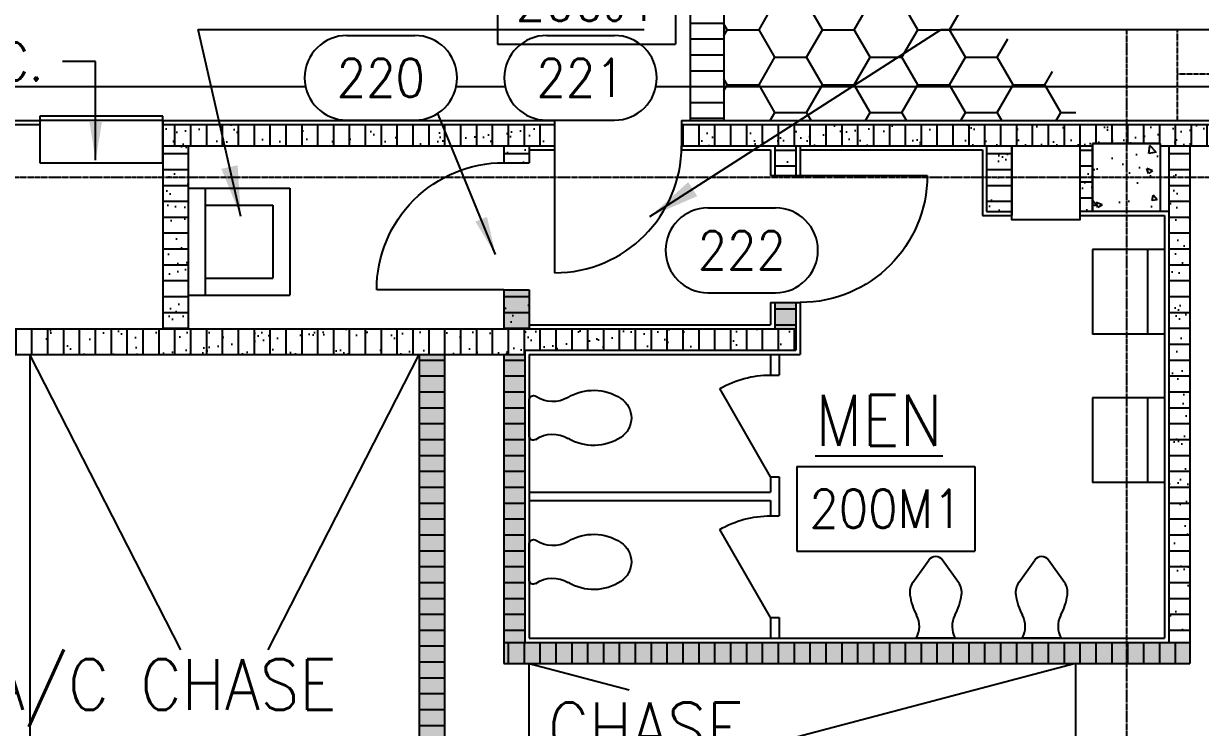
# Model space of a CAD drawing. Header units: inches. Extents: x 388 to 4053, y 352 to 2882.
# Drawn here: x 1486.7 to 1764.6, y 1187.4 to 1353.6 of the extents above; entities that cross this region are included whole.
import ezdxf
from ezdxf.enums import TextEntityAlignment as Align

# ---------------------------------------------------------------- set-up
doc = ezdxf.new("R2010")
doc.units = ezdxf.units.IN
doc.header["$LTSCALE"] = 0.5
doc.header["$MEASUREMENT"] = 0
doc.linetypes.add('CENTER', pattern=[3.25, 2.5, -0.25, 0.25, -0.25])
doc.linetypes.add('HIDDEN', pattern=[0.375, 0.25, -0.125])
for name, color, linetype in [('A-ANNO-TEXT', 7, 'Continuous'), ('A-COLS', 2, 'Continuous'), ('A-COLS-PATT', 8, 'Continuous'), ('A-DOOR', 3, 'Continuous'), ('A-DOOR-IDEN', 7, 'Continuous'), ('A-FLOR-IDEN', 7, 'Continuous'), ('A-FLOR-LEVL', 2, 'Continuous'), ('A-FLOR-OVHD', 2, 'Continuous'), ('A-FLOR-PATT', 8, 'Continuous'), ('A-FLOR-PFIX', 3, 'Continuous'), ('A-FLOR-TPTN', 2, 'Continuous'), ('A-GRID', 8, 'CENTER'), ('A-WALL', 2, 'Continuous'), ('A-WALL-PATT', 8, 'Continuous'), ('F-PROT-EQPM', 1, 'Continuous')]:
    doc.layers.add(name, color=color, linetype=linetype)
doc.styles.add('ROMANS', font='romans.shx', dxfattribs={"width": 0.9})
doc.dimstyles.new('LD96', dxfattribs={"dimscale": 96, "dimtxt": 0.09375, "dimasz": 0.09375, "dimexe": 0.046875, "dimexo": 0.046875, "dimgap": 0.046875, "dimtad": 0, "dimdec": 4, "dimzin": 3, "dimdsep": 46, "dimlunit": 4, "dimtxsty": 'ROMANS', "dimcen": 0.046875, "dimaunit": 1, "dimadec": 0, "dimazin": 0, "dimtfac": 0.7, "dimtdec": 4, "dimtofl": 0, "dimtmove": 2, "dimatfit": 3, "dimfxl": 0, "dimfrac": 1, "dimtolj": 1, "dimtzin": 0, "dimarcsym": 0})
doc.dimstyles.new('LE96A', dxfattribs={"dimscale": 96, "dimtxt": 0.09375, "dimasz": 0.125, "dimexe": 0.046875, "dimexo": 0.046875, "dimgap": 0.046875, "dimtad": 0, "dimdec": 4, "dimzin": 3, "dimdsep": 46, "dimlunit": 4, "dimtxsty": 'ROMANS', "dimcen": 0.046875, "dimaunit": 1, "dimadec": 0, "dimazin": 0, "dimtfac": 0.7, "dimtdec": 4, "dimtofl": 0, "dimtmove": 2, "dimatfit": 3, "dimfxl": 0, "dimfrac": 1, "dimtolj": 1, "dimtzin": 0, "dimarcsym": 0})
pattern_1 = [(90, (11.2027, -0.8225), (-3.75, 2e-16), [])]
pattern_2 = [(0, (11.2027, -0.8225), (0, 3.75), [])]
pattern_3 = [(0, (10.3947, 0), (0, 3.75), [])]
pattern_4 = [(37.5, (10.3947, 0), (-0.251973, 7.707295), [0, -6.08, 0, -6.8, 0, -6.5]), (7.5, (10.395, 0), (7.079107, 11.288584), [0, -3.28, 0, -5.48, 0, -2.1]), (327.5, (5.4747, 0), (12.456567, 0.022636), [0, -2, 0, -7.2, 0, -9.4]), (317.5, (5.475, 0), (12.024506, 3.5107), [0, -1, 0, -4.72, 0, -5.4])]

# ---------------------------------------------------------------- blocks, each defined once
blk = doc.blocks.new('DOOR1')
at = {"color": 0, "linetype": 'ByBlock'}
blk.add_line((0, 0), (0, 1), dxfattribs=at)
blk.add_arc((0, 0), 1, 90, 180, dxfattribs=at)
blk = doc.blocks.new('DOOR3')
at = {"color": 0, "linetype": 'ByBlock'}
blk.add_line((0, 0), (-0.866, 0.5), dxfattribs=at)
blk.add_arc((0, 0), 1, 150, 180, dxfattribs=at)
blk = doc.blocks.new('IDEN3')
for p, q in [((-0.0833, 0.1042), (0.0833, 0.1042)), ((-0.0833, -0.1042), (0.0833, -0.1042))]:
    blk.add_line(p, q)
for centre, start, end in [((-0.0833, 0), 90, 270), ((0.0833, 0), 270, 90)]:
    blk.add_arc(centre, 0.1042, start, end)
at = {"style": 'ROMANS', "width": 0.9}
blk.add_attdef('#', text='', height=0.0938, dxfattribs=at).set_placement((0, 0), align=Align.MIDDLE_CENTER)
blk = doc.blocks.new('IDEN2')
for p, q in [((-0.2188, 0.1042), (0.2188, 0.1042)), ((-0.2188, 0.1042), (-0.2188, -0.1042)), ((0.2188, 0.1042), (0.2188, -0.1042)), ((-0.2188, -0.1042), (0.2188, -0.1042))]:
    blk.add_line(p, q)
at = {"style": 'ROMANS', "width": 0.9}
blk.add_attdef('#', text='', height=0.0938, dxfattribs=at).set_placement((0, 0), align=Align.MIDDLE_CENTER)
blk = doc.blocks.new('PFIX01')
blk.add_line((-4.26, 0), (4.26, 0))
for centre, radius, start, end in [((0, 18.63), 5.5, 33.4356, 146.5644), ((5.15, 15.22), 11.67, 146.5644, 210.9799), ((-5.15, 15.22), 11.67, 329.0201, 33.4356), ((-10.93, 5.57), 7.09, 325.6106, 30.9799), ((10.93, 5.57), 7.09, 149.0201, 214.3894), ((-4.26, 1), 1, 145.6106, 270), ((4.26, 1), 1, 270, 34.3894)]:
    blk.add_arc(centre, radius, start, end)
blk = doc.blocks.new('PFIX02')
for p, q in [((-4.61, 0), (4.61, 0)), ((-5.4, -13.11), (-1.63, -18.42)), ((5.4, -13.11), (1.63, -18.42))]:
    blk.add_line(p, q)
for centre, radius, start, end in [((-9.48, -2.79), 5.61, 332.1331, 29.8044), ((9.48, -2.79), 5.61, 150.1956, 207.8669), ((8.77, -12.44), 15.03, 152.1331, 171.4518), ((-8.77, -12.44), 15.03, 8.5482, 27.8669), ((-2.14, -10.8), 4, 171.4518, 215.3752), ((2.14, -10.8), 4, 324.6248, 8.5482), ((0, -17.26), 2, 215.3752, 324.6248)]:
    blk.add_arc(centre, radius, start, end)
blk = doc.blocks.new('1')
for p, q in [((-8, 8), (8, 8)), ((-8, 8), (-8, -8)), ((8, 8), (8, -8)), ((-8, -8), (8, -8))]:
    blk.add_line(p, q)

msp = doc.modelspace()

# ---------------------------------------------------------------- hatches: boundary and pattern name
at = {"layer": 'A-COLS-PATT'}
h = msp.add_hatch(dxfattribs=at)
h.set_pattern_fill('AR-CONC', color=256, scale=2, style=0)
h.set_pattern_definition([(130, (2713.867, -1061.055), (-14.345204, -1.255043), [1.5, -16.5]), (185, (2713.867, -1061.055), (2.77503, 15.04384), [1.2, -13.2]), (79.5486, (2712.672, -1061.159), (-11.57019, 13.78879), [1.2748, -14.02284]), (133.8158, (2713.867, -1057.055), (-21.34482, -3.31038), [2.25, -24.75]), (83.3644, (2712.088, -1057.33), (-18.69325, 19.48236), [1.9122, -21.03426]), (188.8158, (2713.867, -1057.055), (-18.69324, 19.48237), [1.8, -19.8]), (159, (2711.867, -1058.055), (-11.93814, -8.05238), [1.5, -16.5]), (214, (2711.867, -1058.055), (-4.86631, 14.503), [1.2, -13.2]), (108.5486, (2710.872, -1058.726), (-16.80445, 6.45061), [1.2748, -14.02284]), (142.5, (2713.867, -1061.0546), (-0.243197, 6.657877), [0, -13.04, 0, -13.4, 0, -13.25]), (172.5, (2713.867, -1061.0546), (-5.26139, 7.888234), [0, -7.64, 0, -12.74, 0, -5.05]), (212.5, (2718.327, -1061.0546), (-10.676449, -0.451097), [0, -5, 0, -15.6, 0, -20.7]), (222.5, (2720.327, -1061.055), (-11.663723, 2.0021), [0, -6.5, 0, -10.36, 0, -14.7])])
h.paths.add_polyline_path([(1755.08318, 1325.27553), (1755.08318, 1309.27553), (1739.08318, 1309.27553), (1739.08318, 1325.27553)])
at = {"layer": 'A-FLOR-PATT'}
h = msp.add_hatch(dxfattribs=at)
h.set_pattern_fill('HONEY', color=256, scale=60, style=0)
h.set_pattern_definition([(0, (10.3445, 1.1414), (11.25, 6.49519), [7.5, -15]), (120, (10.3445, 1.1414), (-11.25, 6.49519), [7.5, -15]), (60, (10.3445, 1.1414), (2e-08, 12.990381), [-15, 7.5])])
h.paths.add_polyline_path([(1706.06762, 1375.51449), (1670.98287, 1401.35148), (1668.08318, 1401.7376), (1668.08318, 1390.77553), (1652.08318, 1390.77553), (1652.08318, 1338.77553), (1735.12774, 1338.77553), (1735.12774, 1340.47528), (1730.52064, 1341.53707), (1724.49599, 1346.84604), (1702.87811, 1359.58757)])
h.paths.add_polyline_path([(1668.08318, 1401.7376), (1652.08318, 1403.86816), (1652.08318, 1390.77553), (1668.08318, 1390.77553)])
h.paths.add_polyline_path([(1735.12774, 1338.77553), (1652.08318, 1338.77553), (1652.08318, 1330.77553), (1735.12774, 1330.77553)])
at = {"layer": 'A-WALL-PATT'}
h = msp.add_hatch(dxfattribs=at)
h.set_pattern_fill('LINE', color=256, scale=30, style=0)
h.paths.add_polyline_path([(1652.08318, 1378.87276), (1644.08318, 1378.87276), (1644.08318, 1330.77553), (1652.08318, 1330.77553)])
h = msp.add_hatch(dxfattribs=at)
h.set_pattern_fill('AR-SAND', color=256, scale=4, style=0)
h.set_pattern_definition(pattern_4)
h.paths.add_polyline_path([(1612.08318, 1329.77553), (1519.58318, 1329.77553), (1519.58318, 1324.77553), (1612.08318, 1324.77553)])
h = msp.add_hatch(dxfattribs=at)
h.set_pattern_fill('LINE', color=256, scale=30, angle=90, style=0)
h.set_pattern_definition(pattern_1)
h.paths.add_polyline_path([(1520.08318, 1329.77553), (1520.08318, 1324.77553), (1612.08318, 1324.77553), (1612.08318, 1329.77553)])
h = msp.add_hatch(dxfattribs=at)
h.set_pattern_fill('LINE', color=256, scale=30, angle=90, style=0)
h.set_pattern_definition(pattern_1)
h.paths.add_polyline_path([(1642.08318, 1329.77553), (1642.08318, 1324.77553), (1664.08318, 1324.77553), (1720.08318, 1324.77553), (1736.08318, 1324.77553), (1739.08318, 1324.77553), (1739.08318, 1325.27553), (1747.08318, 1325.27553), (1747.08318, 1329.77553)])
h.paths.add_polyline_path([(1747.08318, 1329.77553), (1747.08318, 1325.27553), (1755.08318, 1325.27553), (1755.08318, 1324.77553), (1782.08318, 1324.77553), (1852.08318, 1324.77553), (1852.08318, 1329.77553)])
h = msp.add_hatch(dxfattribs=at)
h.set_pattern_fill('AR-SAND', color=256, scale=4, style=0)
h.set_pattern_definition(pattern_4)
h.paths.add_polyline_path([(1852.08318, 1329.77553), (1642.08318, 1329.77553), (1642.08318, 1324.77553), (1664.08318, 1324.77553), (1720.08318, 1324.77553), (1739.08318, 1324.77553), (1739.08318, 1325.27553), (1755.08318, 1325.27553), (1755.08318, 1324.77553), (1782.08318, 1324.77553), (1852.08318, 1324.77553)])
h.paths.add_polyline_path([(1669.08318, 1324.77553), (1664.08318, 1324.77553), (1664.08318, 1317.77553), (1669.08318, 1317.77553)])
h.paths.add_polyline_path([(1720.08318, 1324.77553), (1714.08318, 1324.77553), (1714.08318, 1309.27553), (1720.08318, 1309.27553)])
h.paths.add_polyline_path([(1739.08318, 1324.77553), (1736.08318, 1324.77553), (1736.08318, 1309.27553), (1739.08318, 1309.27553)])
h.paths.add_polyline_path([(1852.08318, 1324.77553), (1847.08318, 1324.77553), (1847.08318, 1250.77553), (1852.08318, 1250.77553)])
h = msp.add_hatch(dxfattribs=at)
h.set_pattern_fill('LINE', color=256, scale=30, style=0)
h.set_pattern_definition([(0, (10.7027, -0.8225), (0, 3.75), [])])
h.paths.add_polyline_path([(1525.58318, 1324.77553), (1519.58318, 1324.77553), (1519.58318, 1320.77553), (1519.58318, 1317.27553), (1525.58318, 1317.27553)])
h.paths.add_polyline_path([(1525.58318, 1317.27553), (1519.58318, 1317.27553), (1519.58318, 1281.52553), (1525.58318, 1281.52553)])
h = msp.add_hatch(dxfattribs=at)
h.set_pattern_fill('AR-SAND', color=256, scale=4, style=0)
h.set_pattern_definition(pattern_4)
h.paths.add_polyline_path([(1525.58318, 1324.77553), (1519.58318, 1324.77553), (1519.58318, 1320.77553), (1519.58318, 1281.52553), (1525.58318, 1281.52553)])
h = msp.add_hatch(dxfattribs=at)
h.set_pattern_fill('LINE', color=256, scale=30, style=0)
h.set_pattern_definition(pattern_2)
h.paths.add_polyline_path([(1606.08318, 1324.77553), (1600.08318, 1324.77553), (1600.08318, 1320.77553), (1606.08318, 1320.77553)])
h.paths.add_polyline_path([(1606.08318, 1290.77553), (1600.08318, 1290.77553), (1600.08318, 1281.52553), (1606.08318, 1281.52553)])
h = msp.add_hatch(dxfattribs=at)
h.set_pattern_fill('AR-SAND', color=256, scale=4, style=0)
h.set_pattern_definition(pattern_4)
h.paths.add_polyline_path([(1606.08318, 1290.77553), (1600.08318, 1290.77553), (1600.08318, 1281.52553), (1606.08318, 1281.52553)])
h.paths.add_polyline_path([(1606.08318, 1324.77553), (1600.08318, 1324.77553), (1600.08318, 1320.77553), (1606.08318, 1320.77553)])
h = msp.add_hatch(dxfattribs=at)
h.set_pattern_fill('LINE', color=256, scale=30, style=0)
h.set_pattern_definition(pattern_3)
h.paths.add_polyline_path([(1669.08318, 1324.77553), (1664.08318, 1324.77553), (1664.08318, 1317.77553), (1669.08318, 1317.77553)])
h.paths.add_polyline_path([(1669.08318, 1287.77553), (1664.08318, 1287.77553), (1664.08318, 1281.52553), (1669.08318, 1281.52553)])
h = msp.add_hatch(dxfattribs=at)
h.set_pattern_fill('LINE', color=256, scale=30, style=0)
h.set_pattern_definition(pattern_2)
h.paths.add_polyline_path([(1720.08318, 1324.77553), (1714.08318, 1324.77553), (1714.08318, 1317.27553), (1720.08318, 1317.27553)])
h.paths.add_polyline_path([(1714.08318, 1317.27553), (1714.08318, 1309.27553), (1720.08318, 1309.27553), (1720.08318, 1317.27553)])
h = msp.add_hatch(dxfattribs=at)
h.set_pattern_fill('LINE', color=256, scale=30, style=0)
h.set_pattern_definition(pattern_3)
h.paths.add_polyline_path([(1739.08318, 1324.77553), (1736.08318, 1324.77553), (1736.08318, 1317.27553), (1739.08318, 1317.27553)])
h.paths.add_polyline_path([(1739.08318, 1317.27553), (1736.08318, 1317.27553), (1736.08318, 1309.27553), (1739.08318, 1309.27553)])
h = msp.add_hatch(dxfattribs=at)
h.set_pattern_fill('LINE', color=256, scale=30, style=0)
h.set_pattern_definition(pattern_2)
h.paths.add_polyline_path([(1757.08318, 1317.27553), (1762.08318, 1317.27553), (1762.08318, 1324.77553), (1757.08318, 1324.77553)])
h.paths.add_polyline_path([(1762.08318, 1317.27553), (1757.08318, 1317.27553), (1757.08318, 1207.52553), (1762.08318, 1207.52553)])
h = msp.add_hatch(dxfattribs=at)
h.set_pattern_fill('AR-SAND', color=256, scale=4, style=0)
h.set_pattern_definition(pattern_4)
h.paths.add_polyline_path([(1762.08318, 1324.77553), (1757.08318, 1324.77553), (1757.08318, 1207.52553), (1762.08318, 1207.52553)])
h.paths.add_polyline_path([(1782.08318, 1324.77553), (1776.08318, 1324.77553), (1776.08318, 1106.77553), (1782.08318, 1106.77553)])
h.paths.add_polyline_path([(1762.08318, 1163.52553), (1757.08318, 1163.52553), (1757.08318, 1128.77553), (1762.08318, 1128.77553)])
h.paths.add_polyline_path([(1762.08318, 1113.77553), (1757.08318, 1113.77553), (1757.08318, 1092.77553), (1762.08318, 1092.77553)])
h.paths.add_polyline_path([(1847.08318, 1106.77553), (1762.08318, 1106.77553), (1762.08318, 1100.77553), (1847.08318, 1100.77553)])
h.paths.add_polyline_path([(1852.08318, 1214.77553), (1847.08318, 1214.77553), (1847.08318, 1154.77553), (1852.08318, 1154.77553)])
h = msp.add_hatch(dxfattribs=at)
h.set_pattern_fill('AR-SAND', color=256, scale=4, style=0)
h.set_pattern_definition(pattern_4)
h.paths.add_polyline_path([(1580.08318, 1095.52553), (1473.20818, 1095.52553), (1473.20818, 1089.52553), (1537.08318, 1089.52553), (1580.08318, 1089.52553)])
h.paths.add_polyline_path([(1543.08318, 1089.52553), (1537.08318, 1089.52553), (1537.08318, 1039.77553), (1543.08318, 1039.77553)])
h.paths.add_polyline_path([(1549.08318, 1039.77553), (1543.08318, 1039.77553), (1519.58318, 1039.77553), (1519.58318, 1034.77553), (1549.08318, 1034.77553)])
h.paths.add_polyline_path([(1490.58318, 1039.27553), (1466.58318, 1039.27553), (1466.58318, 1034.77553), (1490.58318, 1034.77553)])
h.paths.add_polyline_path([(1594.08318, 1038.77553), (1586.08318, 1038.77553), (1586.08318, 1039.77553), (1570.08318, 1039.77553), (1570.08318, 1034.77553), (1594.08318, 1034.77553)])
h.paths.add_polyline_path([(1586.08318, 1275.52553), (1580.08318, 1275.52553), (1580.08318, 1095.52553), (1580.08318, 1039.77553), (1586.08318, 1039.77553)])
h.paths.add_polyline_path([(1605.08318, 1168.52553), (1600.08318, 1168.52553), (1600.08318, 1095.52553), (1605.08318, 1095.52553)])
h.paths.add_polyline_path([(1762.08318, 1168.52553), (1605.08318, 1168.52553), (1605.08318, 1163.52553), (1762.08318, 1163.52553)])
h.paths.add_polyline_path([(1762.08318, 1207.52553), (1600.08318, 1207.52553), (1600.08318, 1202.52553), (1762.08318, 1202.52553)])
h.paths.add_polyline_path([(1605.08318, 1275.52553), (1600.08318, 1275.52553), (1600.08318, 1207.52553), (1605.08318, 1207.52553)])
h.paths.add_polyline_path([(1606.08318, 1290.77553), (1600.08318, 1290.77553), (1600.08318, 1281.52553), (1606.08318, 1281.52553)])
h.paths.add_polyline_path([(1669.08318, 1287.77553), (1664.08318, 1287.77553), (1664.08318, 1281.52553), (1669.08318, 1281.52553)])
h = msp.add_hatch(dxfattribs=at)
h.set_pattern_fill('AR-SAND', color=256, scale=4, style=0)
h.set_pattern_definition(pattern_4)
h.paths.add_polyline_path([(1669.08318, 1281.52553), (1664.08318, 1281.52553), (1600.08318, 1281.52553), (1473.20818, 1281.52553), (1473.20818, 1275.52553), (1580.08318, 1275.52553), (1586.08318, 1275.52553), (1600.08318, 1275.52553), (1605.08318, 1275.52553), (1605.08318, 1276.52553), (1669.08318, 1276.52553)])
h = msp.add_hatch(dxfattribs=at)
h.set_pattern_fill('LINE', color=256, scale=30, angle=90, style=0)
h.set_pattern_definition(pattern_1)
h.paths.add_polyline_path([(1670.08318, 1281.52553), (1600.08318, 1281.52553), (1477.08318, 1281.52553), (1477.08318, 1275.52553), (1605.08318, 1275.52553), (1605.08318, 1276.52553), (1670.08318, 1276.52553)])
h = msp.add_hatch(dxfattribs=at)
h.set_pattern_fill('LINE', color=256, scale=30, style=0)
h.set_pattern_definition(pattern_2)
h.paths.add_polyline_path([(1580.08318, 1095.52553), (1580.08318, 1047.27553), (1586.08318, 1047.27553), (1586.08318, 1275.52553), (1580.08318, 1275.52553)])
h.paths.add_polyline_path([(1580.08318, 1039.77553), (1586.08318, 1039.77553), (1586.08318, 1047.27553), (1580.08318, 1047.27553)])
h = msp.add_hatch(dxfattribs=at)
h.set_pattern_fill('LINE', color=256, scale=30, style=0)
h.set_pattern_definition(pattern_2)
h.paths.add_polyline_path([(1605.08318, 1275.52553), (1600.08318, 1275.52553), (1600.08318, 1207.52553), (1605.08318, 1207.52553)])
h = msp.add_hatch(dxfattribs=at)
h.set_pattern_fill('LINE', color=256, scale=30, angle=90, style=0)
h.set_pattern_definition(pattern_1)
h.paths.add_polyline_path([(1600.08318, 1207.52553), (1600.08318, 1202.52553), (1747.08318, 1202.52553), (1747.08318, 1207.52553)])
h.paths.add_polyline_path([(1762.08318, 1202.52553), (1762.08318, 1207.52553), (1747.08318, 1207.52553), (1747.08318, 1202.52553)])

# ---------------------------------------------------------------- linework, layer by layer
at = {"layer": 'A-FLOR-LEVL'}
for p, q in [((1444.08137, 1338.77553), (1553.28193, 1338.77553)), ((1588.86265, 1338.77553), (1600.43292, 1338.77553)), ((1636.01364, 1338.77553), (1644.08318, 1338.77553)), ((1652.08318, 1338.77553), (1865.08318, 1338.77553)), ((1488.20818, 1275.52553), (1488.20818, 1095.52553)), ((1523.82442, 1205.74677), (1488.20818, 1275.52553)), ((1544.46694, 1205.74677), (1580.08318, 1275.52553)), ((1606.08318, 1168.52553), (1606.08318, 1202.52553)), ((1606.08318, 1202.52553), (1629.69394, 1196.30253)), ((1735.08318, 1202.52553), (1663.89242, 1183.76207)), ((1735.08318, 1202.52553), (1735.08318, 1168.52553))]:
    msp.add_line(p, q, dxfattribs=at)
at = {"layer": 'A-FLOR-OVHD', "linetype": 'HIDDEN'}
for p, q in [((1759.08318, 1352.3528), (1759.08318, 1330.77553)), ((1759.08318, 1341.77553), (2545.08318, 1341.77553))]:
    msp.add_line(p, q, dxfattribs=at)
at = {"layer": 'A-FLOR-PFIX'}
for p, q in [((1525.58318, 1314.77553), (1549.58318, 1314.77553)), ((1525.58318, 1314.77553), (1525.58318, 1289.52553)), ((1529.58318, 1314.77553), (1529.58318, 1289.52553)), ((1549.58318, 1314.77553), (1549.58318, 1289.52553)), ((1529.58318, 1310.77553), (1545.58318, 1310.77553)), ((1545.58318, 1310.77553), (1545.58318, 1293.52553)), ((1756.08318, 1300.27553), (1739.08318, 1300.27553)), ((1739.08318, 1300.27553), (1739.08318, 1280.27553)), ((1752.08318, 1300.27553), (1752.08318, 1280.27553)), ((1756.08318, 1300.27553), (1756.08318, 1280.27553)), ((1529.58318, 1293.52553), (1545.58318, 1293.52553)), ((1525.58318, 1289.52553), (1549.58318, 1289.52553)), ((1756.08318, 1280.27553), (1739.08318, 1280.27553)), ((1756.08318, 1265.27553), (1739.08318, 1265.27553)), ((1739.08318, 1265.27553), (1739.08318, 1245.27553)), ((1752.08318, 1265.27553), (1752.08318, 1245.27553)), ((1756.08318, 1265.27553), (1756.08318, 1245.27553)), ((1756.08318, 1245.27553), (1739.08318, 1245.27553))]:
    msp.add_line(p, q, dxfattribs=at)
msp.add_lwpolyline([(1720.08318, 1324.77553), (1736.08318, 1324.77553), (1736.08318, 1307.27553), (1720.08318, 1307.27553)], close=True, dxfattribs=at)
at = {"layer": 'A-FLOR-TPTN'}
for p, q in [((1663.08318, 1275.52553), (1663.08318, 1270.65053)), ((1663.08318, 1275.52553), (1665.08318, 1275.52553)), ((1665.08318, 1275.52553), (1665.08318, 1270.65053)), ((1663.08318, 1270.65053), (1665.08318, 1270.65053)), ((1663.08318, 1246.65053), (1665.08318, 1246.65053)), ((1663.08318, 1246.65053), (1663.08318, 1243.02553)), ((1665.08318, 1246.65053), (1665.08318, 1237.40053)), ((1606.08318, 1243.02553), (1663.08318, 1243.02553)), ((1606.08318, 1243.02553), (1606.08318, 1241.02553)), ((1606.08318, 1241.02553), (1663.08318, 1241.02553)), ((1663.08318, 1241.02553), (1663.08318, 1237.40053)), ((1663.08318, 1237.40053), (1665.08318, 1237.40053)), ((1663.08318, 1213.40053), (1665.08318, 1213.40053)), ((1663.08318, 1213.40053), (1663.08318, 1208.52553)), ((1665.08318, 1213.40053), (1665.08318, 1208.52553)), ((1663.08318, 1208.52553), (1665.08318, 1208.52553))]:
    msp.add_line(p, q, dxfattribs=at)
at = {"layer": 'A-GRID'}
for p, q in [((1747.08318, 1352.3528), (1747.08318, 435.27553)), ((4004.54291, 1317.27553), (510.08318, 1317.27553))]:
    msp.add_line(p, q, dxfattribs=at)
at = {"layer": 'A-WALL'}
for p, q in [((1644.08318, 1816.1492), (1644.08318, 1330.77553)), ((1652.08318, 1816.1492), (1652.08318, 1330.77553)), ((1459.58318, 1330.77553), (1490.58318, 1330.77553)), ((1459.58318, 1329.77553), (1490.58318, 1329.77553)), ((1490.58318, 1330.77553), (1490.58318, 1329.77553)), ((1519.58318, 1330.77553), (1519.58318, 1281.52553)), ((1519.58318, 1330.77553), (1612.08318, 1330.77553)), ((1519.58318, 1329.77553), (1612.08318, 1329.77553)), ((1612.08318, 1330.77553), (1612.08318, 1323.77553)), ((1642.08318, 1330.77553), (1642.08318, 1323.77553)), ((1642.08318, 1330.77553), (1853.08318, 1330.77553)), ((1642.08318, 1329.77553), (1852.08318, 1329.77553)), ((1519.58318, 1324.77553), (1612.08318, 1324.77553)), ((1525.58318, 1324.77553), (1525.58318, 1281.52553)), ((1600.08318, 1324.77553), (1600.08318, 1320.77553)), ((1606.08318, 1324.77553), (1606.08318, 1320.77553)), ((1606.08318, 1323.77553), (1612.08318, 1323.77553)), ((1642.08318, 1324.77553), (1664.08318, 1324.77553)), ((1642.08318, 1323.77553), (1663.08318, 1323.77553)), ((1663.08318, 1323.77553), (1663.08318, 1317.77553)), ((1664.08318, 1324.77553), (1664.08318, 1317.77553)), ((1664.08318, 1324.77553), (1664.08318, 1317.77553)), ((1664.08318, 1324.77553), (1720.08318, 1324.77553)), ((1669.08318, 1324.77553), (1669.08318, 1317.77553)), ((1670.08318, 1324.77553), (1670.08318, 1317.77553)), ((1670.08318, 1323.77553), (1670.08318, 1317.77553)), ((1670.08318, 1323.77553), (1713.08318, 1323.77553)), ((1713.08318, 1323.77553), (1713.08318, 1308.27553)), ((1714.08318, 1324.77553), (1714.08318, 1309.27553)), ((1720.08318, 1324.77553), (1720.08318, 1308.27553)), ((1720.08318, 1324.77553), (1739.08318, 1324.77553)), ((1736.08318, 1324.77553), (1736.08318, 1308.27553)), ((1739.08318, 1325.27553), (1755.08318, 1325.27553)), ((1739.08318, 1309.27553), (1739.08318, 1325.27553)), ((1755.08318, 1325.27553), (1755.08318, 1309.27553)), ((1755.08318, 1324.77553), (1782.08318, 1324.77553)), ((1757.08318, 1324.77553), (1757.08318, 1207.52553)), ((1762.08318, 1324.77553), (1762.08318, 1202.52553)), ((1600.08318, 1320.77553), (1606.08318, 1320.77553)), ((1663.08318, 1317.77553), (1670.08318, 1317.77553)), ((1714.08318, 1309.27553), (1720.08318, 1309.27553)), ((1757.08318, 1309.27553), (1736.08318, 1309.27553)), ((1713.08318, 1308.27553), (1720.08318, 1308.27553)), ((1736.08318, 1308.27553), (1756.08318, 1308.27553)), ((1756.08318, 1308.27553), (1756.08318, 1208.52553)), ((1600.08318, 1290.77553), (1606.08318, 1290.77553)), ((1600.08318, 1290.77553), (1600.08318, 1281.52553)), ((1606.08318, 1290.77553), (1606.08318, 1281.52553)), ((1663.08318, 1287.77553), (1670.08318, 1287.77553)), ((1663.08318, 1287.77553), (1663.08318, 1282.52553)), ((1664.08318, 1287.77553), (1664.08318, 1281.52553)), ((1669.08318, 1287.77553), (1669.08318, 1276.52553)), ((1670.08318, 1287.77553), (1670.08318, 1275.52553)), ((1473.20818, 1281.52553), (1600.08318, 1281.52553)), ((1600.08318, 1281.52553), (1664.08318, 1281.52553)), ((1606.08318, 1282.52553), (1663.08318, 1282.52553)), ((1473.20818, 1275.52553), (1580.08318, 1275.52553)), ((1580.08318, 1275.52553), (1580.08318, 1095.52553)), ((1586.08318, 1275.52553), (1586.08318, 1038.77553)), ((1586.08318, 1275.52553), (1600.08318, 1275.52553)), ((1600.08318, 1275.52553), (1600.08318, 1202.52553)), ((1605.08318, 1276.52553), (1669.08318, 1276.52553)), ((1605.08318, 1276.52553), (1605.08318, 1207.52553)), ((1606.08318, 1275.52553), (1606.08318, 1208.52553)), ((1606.08318, 1275.52553), (1670.08318, 1275.52553)), ((1600.08318, 1207.52553), (1762.08318, 1207.52553)), ((1606.08318, 1208.52553), (1756.08318, 1208.52553)), ((1600.08318, 1202.52553), (1762.08318, 1202.52553))]:
    msp.add_line(p, q, dxfattribs=at)
at = {"layer": 'A-WALL-PATT'}
for p, q in [((1664.08318, 1281.52553), (1669.08318, 1281.52553)), ((1580.08318, 1275.52553), (1586.08318, 1275.52553)), ((1600.08318, 1275.52553), (1605.08318, 1275.52553))]:
    msp.add_line(p, q, dxfattribs=at)
at = {"layer": 'F-PROT-EQPM'}
for p, q in [((1519.58318, 1331.77553), (1490.58318, 1331.77553)), ((1490.58318, 1331.77553), (1490.58318, 1320.77553)), ((1519.58318, 1320.77553), (1519.58318, 1331.77553)), ((1519.58318, 1330.77553), (1490.58318, 1330.77553)), ((1490.58318, 1320.77553), (1519.58318, 1320.77553))]:
    msp.add_line(p, q, dxfattribs=at)

# ---------------------------------------------------------------- block references
at = {"layer": 'A-COLS', "extrusion": (0, 0, -1), "zscale": -1}
msp.add_blockref('1', (-1747.08318, 1317.27553), dxfattribs=at)
at = {"layer": 'A-DOOR', "xscale": -30, "yscale": -30, "zscale": 30}
msp.add_blockref('DOOR1', (1612.08318, 1324.77553), dxfattribs=at)
at = {"layer": 'A-DOOR', "xscale": -30, "yscale": 30, "zscale": 30}
for p, rotation in [((1600.08318, 1290.77553), 89.99999999999957), ((1670.08318, 1317.77553), 270)]:
    msp.add_blockref('DOOR1', p, dxfattribs=dict(at, rotation=rotation))
at = {"layer": 'A-DOOR-IDEN', "xscale": 96, "yscale": 96, "zscale": 96}
for p, values in [((1571.07229, 1340.81162), {'#': '220'}), ((1618.22328, 1340.81162), {'#': '221'}), ((1656.27772, 1300.09522), {'#': '222'})]:
    msp.add_blockref('IDEN3', p, dxfattribs=at).add_auto_attribs(values)
at = {"layer": 'A-FLOR-IDEN', "xscale": 96, "yscale": 96, "zscale": 96}
for p, values in [((1619.62053, 1358.76477), {'#': '200J1'}), ((1690.29372, 1239.08865), {'#': '200M1'})]:
    msp.add_blockref('IDEN2', p, dxfattribs=at).add_auto_attribs(values)
at = {"layer": 'A-FLOR-PFIX', "xscale": -1, "rotation": 270}
for p in [(1606.08318, 1260.52553), (1606.08318, 1226.52553)]:
    msp.add_blockref('PFIX01', p, dxfattribs=at)
at = {"layer": 'A-FLOR-PFIX', "rotation": 180}
for p in [(1702.08318, 1208.52553), (1727.08318, 1208.52553)]:
    msp.add_blockref('PFIX02', p, dxfattribs=at)
at = {"layer": 'A-FLOR-TPTN', "xscale": -24, "yscale": 24, "zscale": 24, "rotation": 90}
for p in [(1663.08318, 1246.65053), (1663.08318, 1213.40053)]:
    msp.add_blockref('DOOR3', p, dxfattribs=at)

# ---------------------------------------------------------------- texts
at = {"layer": 'A-ANNO-TEXT', "insert": (1491.4241, 1340.179), "char_height": 9, "attachment_point": 9, "style": 'ROMANS'}
msp.add_mtext('F.H.C.', dxfattribs=at)
at = {"layer": 'A-FLOR-IDEN', "style": 'ROMANS', "width": 0.9}
for s, p in [('%%UMEN', (1673.63331, 1253.94931)), ('A/C CHASE', (1478.66978, 1191.60437)), ('CHASE', (1610.49282, 1181.30293))]:
    msp.add_text(s, height=12, dxfattribs=at).set_placement(p)

# ---------------------------------------------------------------- leaders
at = {"layer": 'A-ANNO-TEXT', "annotation_type": 0, "has_hookline": 1, "hookline_direction": 1, "text_width": 32.01429}
msp.add_leader([(1503.73722, 1321.35685), (1503.73722, 1344.679), (1495.9241, 1344.679)], dimstyle='LD96', override={"dimgap": 0.046875, "dimtad": 0}, dxfattribs=at)
at = {"layer": 'A-DOOR-IDEN'}
msp.add_leader([(1598.16755, 1299.09681), (1584.50866, 1332.4192)], dimstyle='LD96', override={"dimgap": 0.046875, "dimtad": 0}, dxfattribs=at)
at = {"layer": 'A-FLOR-IDEN'}
for points in [[(1538.00404, 1308.05324), (1527.95045, 1352.23385), (1633.26452, 1352.23385)], [(1634.60936, 1308.05324), (1703.36917, 1352.23385), (1841.99655, 1352.23385)]]:
    msp.add_leader(points, dimstyle='LE96A', dxfattribs=at)

doc.saveas('drawing.dxf')
